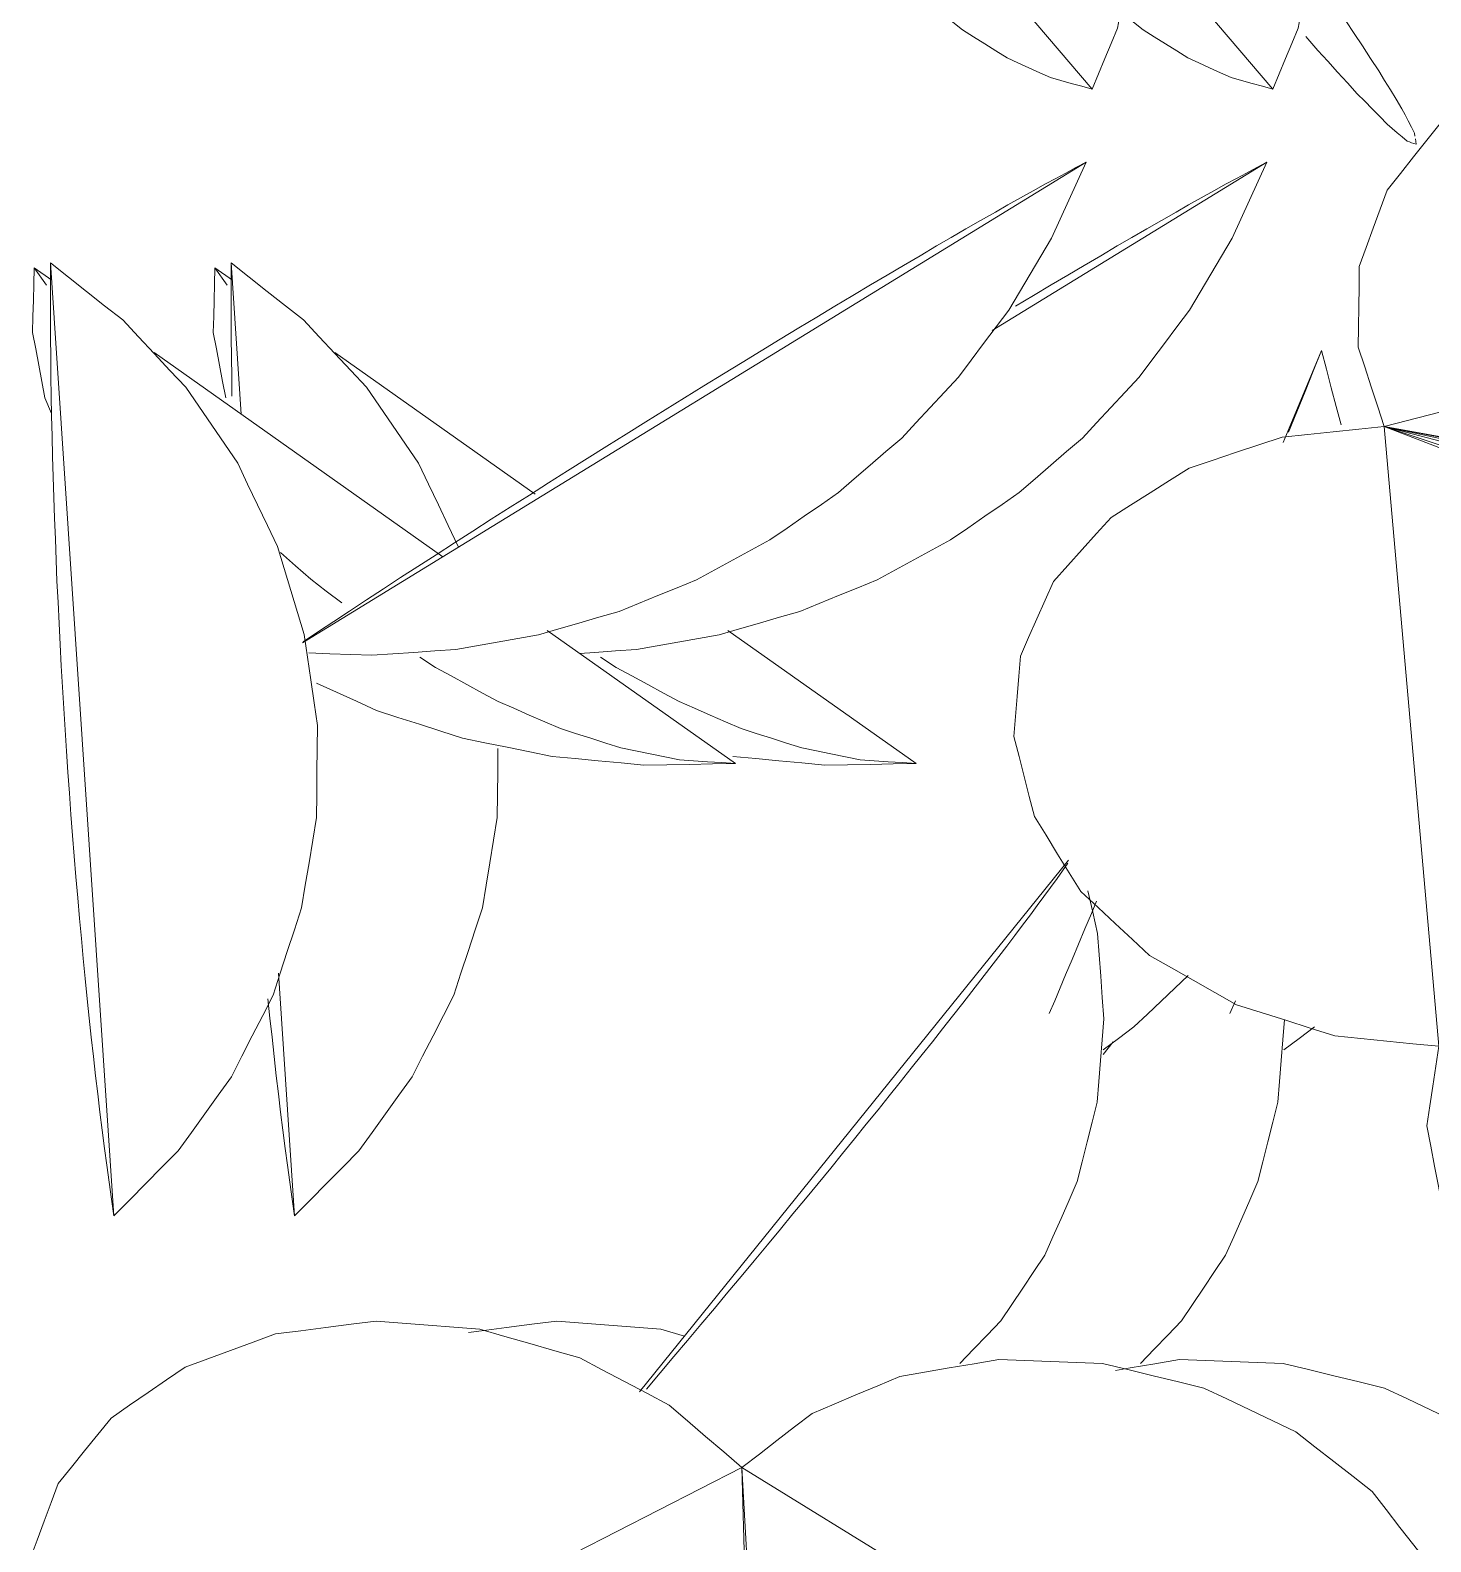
# Model space of a CAD drawing. Header units: metres. Extents: x 10.2 to 20.8, y -0.2 to 6.6.
# Drawn here: x 14.6105 to 14.6758, y 1.9962 to 2.0666 of the extents above; entities that cross this region are included whole.
import ezdxf

# ---------------------------------------------------------------- set-up
doc = ezdxf.new("R2010")
doc.units = ezdxf.units.M
doc.layers.add('Importações nas famílias', color=250, linetype='Continuous', lineweight=5)
doc.layers.add('Vegetação', color=7, linetype='Continuous', lineweight=5)

# ---------------------------------------------------------------- blocks, each defined once
blk = doc.blocks.new('Planta_pergolado_12200 - plantas pergolado_skp_Component_12-V3444-Corte 3')
at = {"layer": 'Importações nas famílias'}
blk.add_line((14.636229, 2.091769), (14.659988, 2.063896), dxfattribs=at)
at = {"layer": 'Importações nas famílias', "flags": 128}
for points in [[(14.640453, 2.091045), (14.639397, 2.091226), (14.638341, 2.091407), (14.637285, 2.091588), (14.636229, 2.091769)], [(14.636229, 2.091769), (14.636631, 2.090864), (14.637032, 2.089959), (14.637433, 2.089055), (14.637834, 2.08815)], [(14.644521, 2.08988), (14.643504, 2.090171), (14.642487, 2.090463), (14.64147, 2.090754), (14.640453, 2.091045)], [(14.648337, 2.0883), (14.647383, 2.088695), (14.646429, 2.08909), (14.645475, 2.089485), (14.644521, 2.08988)], [(14.637834, 2.08815), (14.63827, 2.087277), (14.638707, 2.086403), (14.639143, 2.08553), (14.639579, 2.084656)], [(14.651811, 2.086343), (14.650943, 2.086832), (14.650074, 2.087322), (14.649205, 2.087811), (14.648337, 2.0883)], [(14.654863, 2.084054), (14.6541, 2.084626), (14.653337, 2.085199), (14.652574, 2.085771), (14.651811, 2.086343)], [(14.639579, 2.084656), (14.640045, 2.083824), (14.640512, 2.082991), (14.640978, 2.082158), (14.641444, 2.081325)], [(14.657421, 2.081488), (14.656781, 2.082129), (14.656142, 2.082771), (14.655503, 2.083413), (14.654863, 2.084054)], [(14.641444, 2.081325), (14.641936, 2.080543), (14.642427, 2.07976), (14.642918, 2.078977), (14.643409, 2.078195)], [(14.659424, 2.078703), (14.658923, 2.0794), (14.658422, 2.080096), (14.657922, 2.080792), (14.657421, 2.081488)], [(14.660826, 2.075767), (14.660476, 2.076501), (14.660125, 2.077235), (14.659775, 2.077969), (14.659424, 2.078703)], [(14.643409, 2.078195), (14.64392, 2.077471), (14.644431, 2.076747), (14.644942, 2.076023), (14.645453, 2.075299)], [(14.661594, 2.072747), (14.661402, 2.073502), (14.66121, 2.074257), (14.661018, 2.075012), (14.660826, 2.075767)], [(14.645453, 2.075299), (14.645977, 2.074642), (14.646502, 2.073984), (14.647026, 2.073327), (14.647551, 2.07267)], [(14.647551, 2.07267), (14.648084, 2.072087), (14.648616, 2.071504), (14.649149, 2.070921), (14.649682, 2.070337)], [(14.661709, 2.069715), (14.66168, 2.070473), (14.661651, 2.071231), (14.661623, 2.071989), (14.661594, 2.072747)], [(14.649682, 2.070337), (14.650216, 2.069835), (14.650751, 2.069332), (14.651286, 2.06883), (14.65182, 2.068327)], [(14.66117, 2.066741), (14.661305, 2.067485), (14.661439, 2.068228), (14.661574, 2.068971), (14.661709, 2.069715)], [(14.65182, 2.068327), (14.652351, 2.067911), (14.652882, 2.067494), (14.653413, 2.067078), (14.653944, 2.066661)], [(14.653944, 2.066661), (14.654465, 2.066336), (14.654986, 2.06601), (14.655507, 2.065684), (14.656028, 2.065358)], [(14.659988, 2.063896), (14.660283, 2.064607), (14.660579, 2.065318), (14.660874, 2.06603), (14.66117, 2.066741)], [(14.656028, 2.065358), (14.656534, 2.065127), (14.657039, 2.064896), (14.657545, 2.064664), (14.65805, 2.064433)], [(14.65805, 2.064433), (14.658535, 2.064299), (14.659019, 2.064164), (14.659503, 2.06403), (14.659988, 2.063896)]]:
    blk.add_lwpolyline(points, dxfattribs=at)
blk = doc.blocks.new('Planta_pergolado_12200 - plantas pergolado_skp_Component_12-V3446-Corte 3')
at = {"layer": 'Importações nas famílias'}
blk.add_line((14.623193, 2.038093), (14.659709, 2.060494), dxfattribs=at)
at = {"layer": 'Importações nas famílias', "flags": 128}
for points in [[(14.659709, 2.060494), (14.659237, 2.060241), (14.658765, 2.059988), (14.658293, 2.059736), (14.657821, 2.059483)], [(14.658088, 2.056946), (14.658493, 2.057833), (14.658899, 2.05872), (14.659304, 2.059607), (14.659709, 2.060494)], [(14.657821, 2.059483), (14.657235, 2.059155), (14.65665, 2.058827), (14.656064, 2.0585), (14.655479, 2.058172)], [(14.655479, 2.058172), (14.654793, 2.057777), (14.654108, 2.057382), (14.653423, 2.056987), (14.652738, 2.056592)], [(14.652738, 2.056592), (14.651969, 2.056138), (14.6512, 2.055685), (14.650432, 2.055232), (14.649663, 2.054779)], [(14.6561, 2.053597), (14.656597, 2.054434), (14.657094, 2.055271), (14.657591, 2.056109), (14.658088, 2.056946)], [(14.649663, 2.054779), (14.648829, 2.054279), (14.647994, 2.053778), (14.64716, 2.053277), (14.646326, 2.052777)], [(14.653766, 2.050484), (14.654349, 2.051262), (14.654933, 2.05204), (14.655516, 2.052819), (14.6561, 2.053597)], [(14.646326, 2.052777), (14.645445, 2.052241), (14.644565, 2.051704), (14.643685, 2.051168), (14.642805, 2.050632)], [(14.642805, 2.050632), (14.641899, 2.050073), (14.640993, 2.049513), (14.640088, 2.048954), (14.639182, 2.048395)], [(14.651112, 2.047642), (14.651775, 2.048352), (14.652439, 2.049063), (14.653102, 2.049773), (14.653766, 2.050484)], [(14.639182, 2.048395), (14.638273, 2.047825), (14.637363, 2.047256), (14.636453, 2.046687), (14.635543, 2.046117)], [(14.648169, 2.045102), (14.648904, 2.045737), (14.64964, 2.046372), (14.650376, 2.047007), (14.651112, 2.047642)], [(14.635543, 2.046117), (14.634651, 2.045551), (14.633759, 2.044985), (14.632866, 2.04442), (14.631974, 2.043854)], [(14.644968, 2.042893), (14.645768, 2.043445), (14.646568, 2.043997), (14.647368, 2.044549), (14.648169, 2.045102)], [(14.631974, 2.043854), (14.63112, 2.043304), (14.630265, 2.042755), (14.629411, 2.042206), (14.628557, 2.041657)], [(14.641545, 2.041038), (14.642401, 2.041502), (14.643256, 2.041965), (14.644112, 2.042429), (14.644968, 2.042893)], [(14.628557, 2.041657), (14.627761, 2.041137), (14.626965, 2.040617), (14.626169, 2.040097), (14.625373, 2.039578)], [(14.637938, 2.03956), (14.63884, 2.03993), (14.639742, 2.040299), (14.640643, 2.040669), (14.641545, 2.041038)], [(14.625373, 2.039578), (14.624654, 2.0391), (14.623935, 2.038622), (14.623216, 2.038144)], [(14.634188, 2.038474), (14.635126, 2.038745), (14.636063, 2.039017), (14.637001, 2.039288), (14.637938, 2.03956)], [(14.630336, 2.037792), (14.631299, 2.037962), (14.632262, 2.038133), (14.633225, 2.038303), (14.634188, 2.038474)], [(14.623479, 2.03763), (14.624461, 2.037594), (14.625443, 2.037557), (14.626424, 2.037521)], [(14.626424, 2.037521), (14.627402, 2.037589), (14.62838, 2.037656), (14.629358, 2.037724), (14.630336, 2.037792)]]:
    blk.add_lwpolyline(points, dxfattribs=at)
blk = doc.blocks.new('Planta_pergolado_12200 - plantas pergolado_skp_Component_12-V3448-Corte 3')
at = {"layer": 'Importações nas famílias'}
for p, q in [((14.6689, 2.047435), (14.670674, 2.051713)), ((14.660199, 2.02607), (14.659954, 2.025482))]:
    blk.add_line(p, q, dxfattribs=at)
at = {"layer": 'Importações nas famílias', "flags": 128}
for points in [[(14.670674, 2.051713), (14.670293, 2.050764), (14.669911, 2.049816), (14.66953, 2.048867), (14.669148, 2.047918)], [(14.671596, 2.048249), (14.671366, 2.049115), (14.671135, 2.049981), (14.670905, 2.050847), (14.670674, 2.051713)], [(14.659954, 2.025482), (14.659654, 2.024768), (14.659354, 2.024053), (14.659054, 2.023339), (14.658754, 2.022624)], [(14.658754, 2.022624), (14.658499, 2.022023), (14.658244, 2.021423), (14.657989, 2.020822)], [(14.661929, 2.020203), (14.662567, 2.020805), (14.663205, 2.021407), (14.663843, 2.022008), (14.664463, 2.022594)], [(14.660505, 2.019139), (14.661217, 2.019671), (14.661929, 2.020203)]]:
    blk.add_lwpolyline(points, dxfattribs=at)
blk = doc.blocks.new('Planta_pergolado_12200 - plantas pergolado_skp_Component_17-V3450-Corte 3')
at = {"layer": 'Importações nas famílias'}
for p, q in [((14.708066, 2.057098), (14.673601, 2.048175)), ((14.698049, 2.042927), (14.673601, 2.048175)), ((14.673601, 2.048175), (14.700193, 2.043149)), ((14.696091, 2.042277), (14.673601, 2.048175)), ((14.694451, 2.041242), (14.673601, 2.048175)), ((14.693727, 2.040434), (14.673601, 2.048175)), ((14.673601, 2.048175), (14.702376, 2.042927)), ((14.676149, 2.0193), (14.673601, 2.048175))]:
    blk.add_line(p, q, dxfattribs=at)
at = {"layer": 'Importações nas famílias', "flags": 128}
for points in [[(14.673742, 2.059191), (14.674359, 2.059967), (14.674975, 2.060744), (14.675592, 2.06152), (14.676208, 2.062297)], [(14.67244, 2.055638), (14.672766, 2.056526), (14.673091, 2.057414), (14.673417, 2.058302), (14.673742, 2.059191)], [(14.672392, 2.051881), (14.672404, 2.05282), (14.672416, 2.053759), (14.672428, 2.054699), (14.67244, 2.055638)], [(14.673601, 2.048175), (14.673299, 2.049101), (14.672997, 2.050028), (14.672694, 2.050954), (14.672392, 2.051881)], [(14.668848, 2.047683), (14.670036, 2.047806), (14.671224, 2.047929), (14.672413, 2.048052), (14.673601, 2.048175)], [(14.664505, 2.046241), (14.665591, 2.046601), (14.666676, 2.046962), (14.667762, 2.047322), (14.668848, 2.047683)], [(14.660869, 2.043946), (14.661778, 2.04452), (14.662687, 2.045094), (14.663596, 2.045667), (14.664505, 2.046241)], [(14.658188, 2.040956), (14.658858, 2.041704), (14.659528, 2.042451), (14.660199, 2.043199), (14.660869, 2.043946)], [(14.656643, 2.037474), (14.657029, 2.038345), (14.657415, 2.039215), (14.657801, 2.040086), (14.658188, 2.040956)], [(14.656341, 2.033738), (14.656417, 2.034672), (14.656492, 2.035606), (14.656568, 2.03654), (14.656643, 2.037474)], [(14.657303, 2.030001), (14.657062, 2.030935), (14.656822, 2.031869), (14.656582, 2.032804), (14.656341, 2.033738)], [(14.659461, 2.026519), (14.658922, 2.02739), (14.658382, 2.02826), (14.657842, 2.029131), (14.657303, 2.030001)], [(14.66267, 2.023529), (14.661868, 2.024277), (14.661066, 2.025024), (14.660264, 2.025772), (14.659461, 2.026519)], [(14.666711, 2.021235), (14.665701, 2.021808), (14.664691, 2.022382), (14.663681, 2.022955), (14.66267, 2.023529)], [(14.671308, 2.019792), (14.670159, 2.020153), (14.66901, 2.020514), (14.66786, 2.020874), (14.666711, 2.021235)], [(14.676149, 2.0193), (14.674938, 2.019423), (14.673728, 2.019546), (14.672518, 2.019669), (14.671308, 2.019792)], [(14.675594, 2.015595), (14.675732, 2.016521), (14.675871, 2.017448), (14.67601, 2.018374), (14.676149, 2.0193)], [(14.676305, 2.011837), (14.676127, 2.012777), (14.675949, 2.013716), (14.675772, 2.014655), (14.675594, 2.015595)]]:
    blk.add_lwpolyline(points, dxfattribs=at)
blk = doc.blocks.new('Planta_pergolado_12200 - plantas pergolado_skp_Component_16-V3451-Corte 3')
for name in ['Planta_pergolado_12200 - plantas pergolado_skp_Component_12-V3444-Corte 3', 'Planta_pergolado_12200 - plantas pergolado_skp_Component_17-V3450-Corte 3', 'Planta_pergolado_12200 - plantas pergolado_skp_Component_12-V3446-Corte 3', 'Planta_pergolado_12200 - plantas pergolado_skp_Component_12-V3448-Corte 3']:
    blk.add_blockref(name, (0, 0))
blk = doc.blocks.new('Planta_pergolado_12200 - plantas pergolado_skp_Component_12-V3475-Corte 3')
at = {"layer": 'Importações nas famílias'}
blk.add_line((14.611436, 2.055797), (14.614391, 2.011394), dxfattribs=at)
at = {"layer": 'Importações nas famílias', "flags": 128}
for points in [[(14.614808, 2.053144), (14.613965, 2.053807), (14.613122, 2.05447), (14.612279, 2.055134), (14.611436, 2.055797)], [(14.611436, 2.055797), (14.611436, 2.054929), (14.611437, 2.054062), (14.611437, 2.053194), (14.611438, 2.052327)], [(14.617741, 2.050008), (14.617008, 2.050792), (14.616275, 2.051576), (14.615541, 2.05236), (14.614808, 2.053144)], [(14.611438, 2.052327), (14.611451, 2.051413), (14.611464, 2.0505), (14.611477, 2.049586), (14.61149, 2.048673)], [(14.620165, 2.046464), (14.619559, 2.04735), (14.618953, 2.048236), (14.618347, 2.049122), (14.617741, 2.050008)], [(14.61149, 2.048673), (14.611516, 2.047724), (14.611541, 2.046775), (14.611567, 2.045826), (14.611592, 2.044877)], [(14.622023, 2.042594), (14.621558, 2.043562), (14.621094, 2.044529), (14.620629, 2.045497), (14.620165, 2.046464)], [(14.611592, 2.044877), (14.61163, 2.043902), (14.611667, 2.042928), (14.611705, 2.041954), (14.611743, 2.04098)], [(14.623271, 2.03849), (14.622959, 2.039516), (14.622647, 2.040542), (14.622335, 2.041568), (14.622023, 2.042594)], [(14.611743, 2.04098), (14.611792, 2.039991), (14.611841, 2.039003), (14.611891, 2.038014), (14.61194, 2.037026)], [(14.623882, 2.034247), (14.623729, 2.035308), (14.623577, 2.036369), (14.623424, 2.037429), (14.623271, 2.03849)], [(14.61194, 2.037026), (14.612001, 2.036034), (14.612061, 2.035042), (14.612122, 2.03405), (14.612182, 2.033058)], [(14.623839, 2.029966), (14.62385, 2.031036), (14.62386, 2.032107), (14.623871, 2.033177), (14.623882, 2.034247)], [(14.612182, 2.033058), (14.612253, 2.032074), (14.612324, 2.03109), (14.612395, 2.030106), (14.612466, 2.029122)], [(14.623144, 2.025746), (14.623318, 2.026801), (14.623492, 2.027856), (14.623665, 2.028911), (14.623839, 2.029966)], [(14.612466, 2.029122), (14.612547, 2.028156), (14.612628, 2.027191), (14.612708, 2.026225), (14.612789, 2.02526)], [(14.621814, 2.021687), (14.622146, 2.022702), (14.622479, 2.023717), (14.622812, 2.024731), (14.623144, 2.025746)], [(14.612789, 2.02526), (14.612878, 2.024324), (14.612968, 2.023388), (14.613057, 2.022452), (14.613147, 2.021516)], [(14.613147, 2.021516), (14.613244, 2.020619), (14.613342, 2.019723), (14.613439, 2.018826), (14.613536, 2.01793)], [(14.619879, 2.017884), (14.620363, 2.018835), (14.620846, 2.019785), (14.62133, 2.020736), (14.621814, 2.021687)], [(14.613536, 2.01793), (14.61364, 2.017083), (14.613744, 2.016237), (14.613848, 2.01539), (14.613953, 2.014544)], [(14.617385, 2.014426), (14.618009, 2.01529), (14.618632, 2.016155), (14.619256, 2.017019), (14.619879, 2.017884)], [(14.613953, 2.014544), (14.614062, 2.013756), (14.614172, 2.012969), (14.614281, 2.012181), (14.614391, 2.011394)], [(14.614391, 2.011394), (14.61514, 2.012152), (14.615888, 2.01291), (14.616637, 2.013668), (14.617385, 2.014426)]]:
    blk.add_lwpolyline(points, dxfattribs=at)
blk = doc.blocks.new('Planta_pergolado_12200 - plantas pergolado_skp_Component_12-V3478-Corte 3')
at = {"layer": 'Importações nas famílias'}
blk.add_line((14.658885, 2.027975), (14.638899, 2.003209), dxfattribs=at)
at = {"layer": 'Importações nas famílias', "flags": 128}
for points in [[(14.658849, 2.027835), (14.658601, 2.02748), (14.658353, 2.027125)], [(14.658353, 2.027125), (14.658043, 2.026702), (14.657734, 2.026279), (14.657424, 2.025856), (14.657115, 2.025433)], [(14.660243, 2.02456), (14.660019, 2.025556), (14.659794, 2.026552)], [(14.657115, 2.025433), (14.656747, 2.024946), (14.65638, 2.024459), (14.656012, 2.023973), (14.655645, 2.023486)], [(14.660536, 2.020577), (14.660463, 2.021573), (14.66039, 2.022568), (14.660316, 2.023564), (14.660243, 2.02456)], [(14.655645, 2.023486), (14.655223, 2.022941), (14.654802, 2.022396), (14.65438, 2.021851), (14.653959, 2.021306)], [(14.653959, 2.021306), (14.653488, 2.020709), (14.653017, 2.020112), (14.652546, 2.019515), (14.652075, 2.018918)], [(14.660217, 2.016692), (14.660297, 2.017663), (14.660377, 2.018635), (14.660456, 2.019606), (14.660536, 2.020577)], [(14.652075, 2.018918), (14.65156, 2.018275), (14.651046, 2.017633), (14.650531, 2.01699), (14.650016, 2.016348)], [(14.650016, 2.016348), (14.649463, 2.015667), (14.64891, 2.014986), (14.648356, 2.014305), (14.647803, 2.013624)], [(14.659294, 2.012994), (14.659524, 2.013919), (14.659755, 2.014843), (14.659986, 2.015768), (14.660217, 2.016692)], [(14.647803, 2.013624), (14.647218, 2.012912), (14.646632, 2.012201), (14.646047, 2.011489), (14.645462, 2.010777)], [(14.657787, 2.009571), (14.658164, 2.010427), (14.65854, 2.011283), (14.658917, 2.012139), (14.659294, 2.012994)], [(14.645462, 2.010777), (14.644851, 2.010043), (14.644239, 2.009308), (14.643628, 2.008574), (14.643017, 2.007839)], [(14.655733, 2.006503), (14.656246, 2.00727), (14.65676, 2.008037), (14.657274, 2.008804), (14.657787, 2.009571)], [(14.643017, 2.007839), (14.642387, 2.00709), (14.641757, 2.00634), (14.641127, 2.005591), (14.640498, 2.004842)], [(14.653818, 2.004522), (14.654456, 2.005183), (14.655095, 2.005843), (14.655733, 2.006503)], [(14.640498, 2.004842), (14.639856, 2.004086), (14.639214, 2.00333)]]:
    blk.add_lwpolyline(points, dxfattribs=at)
blk = doc.blocks.new('Planta_pergolado_12200 - plantas pergolado_skp_Component_17-V3479-Corte 3')
at = {"layer": 'Importações nas famílias'}
for p, q in [((14.643663, 1.999672), (14.614019, 1.984536)), ((14.644084, 1.984646), (14.643663, 1.999672)), ((14.643663, 1.999672), (14.644522, 1.984593)), ((14.67398, 1.981046), (14.643663, 1.999672))]:
    blk.add_line(p, q, dxfattribs=at)
at = {"layer": 'Importações nas famílias', "flags": 128}
for points in [[(14.621933, 2.005896), (14.623105, 2.006047), (14.624276, 2.006197), (14.625448, 2.006347), (14.626619, 2.006498)], [(14.626619, 2.006498), (14.627829, 2.006403), (14.629038, 2.006308), (14.630247, 2.006213), (14.631457, 2.006118)], [(14.617718, 2.004355), (14.618772, 2.00474), (14.619826, 2.005126), (14.62088, 2.005511), (14.621933, 2.005896)], [(14.631457, 2.006118), (14.632621, 2.005784), (14.633786, 2.005451), (14.634951, 2.005117), (14.636116, 2.004784)], [(14.614261, 2.001979), (14.615125, 2.002573), (14.61599, 2.003167), (14.616854, 2.003761), (14.617718, 2.004355)], [(14.636116, 2.004784), (14.637156, 2.004234), (14.638197, 2.003684), (14.639238, 2.003134), (14.640279, 2.002585)], [(14.651023, 2.003916), (14.652177, 2.004115), (14.653331, 2.004313), (14.654486, 2.004512), (14.65564, 2.004711)], [(14.65564, 2.004711), (14.656848, 2.004665), (14.658056, 2.004619), (14.659265, 2.004573), (14.660473, 2.004527)], [(14.660473, 2.004527), (14.661653, 2.00424), (14.662833, 2.003953), (14.664014, 2.003666), (14.665194, 2.003378)], [(14.646938, 2.002197), (14.647959, 2.002627), (14.648981, 2.003057), (14.650002, 2.003486), (14.651023, 2.003916)], [(14.665194, 2.003378), (14.666265, 2.002869), (14.667337, 2.00236), (14.668409, 2.001851), (14.66948, 2.001342)], [(14.640279, 2.002585), (14.641125, 2.001857), (14.641971, 2.001128), (14.642817, 2.0004), (14.643663, 1.999672)], [(14.611798, 1.99893), (14.612414, 1.999692), (14.613029, 2.000454), (14.613645, 2.001217), (14.614261, 2.001979)], [(14.643663, 1.999672), (14.644482, 2.000303), (14.6453, 2.000935), (14.646119, 2.001566), (14.646938, 2.002197)], [(14.66948, 2.001342), (14.67037, 2.000646), (14.67126, 1.99995), (14.67215, 1.999254), (14.67304, 1.998558)], [(14.610496, 1.995415), (14.610821, 1.996294), (14.611147, 1.997172), (14.611472, 1.998051), (14.611798, 1.99893)], [(14.67304, 1.998558), (14.673688, 1.997722), (14.674336, 1.996886), (14.674984, 1.99605), (14.675632, 1.995214)]]:
    blk.add_lwpolyline(points, dxfattribs=at)
blk = doc.blocks.new('Planta_pergolado_12200 - plantas pergolado_skp_Component_16-V3480-Corte 3')
for name in ['Planta_pergolado_12200 - plantas pergolado_skp_Component_12-V3475-Corte 3', 'Planta_pergolado_12200 - plantas pergolado_skp_Component_12-V3478-Corte 3', 'Planta_pergolado_12200 - plantas pergolado_skp_Component_17-V3479-Corte 3']:
    blk.add_blockref(name, (0, 0))
blk = doc.blocks.new('Planta_pergolado_12200 - plantas pergolado_skp_Component_12-V3487-Corte 3')
at = {"layer": 'Importações nas famílias'}
for p, q in [((14.644653, 2.091769), (14.647294, 2.08867)), ((14.661547, 2.071949), (14.668411, 2.063896))]:
    blk.add_line(p, q, dxfattribs=at)
at = {"layer": 'Importações nas famílias', "flags": 128}
for points in [[(14.648877, 2.091045), (14.647821, 2.091226), (14.646765, 2.091407), (14.645709, 2.091588), (14.644653, 2.091769)], [(14.644653, 2.091769), (14.645054, 2.090864), (14.645455, 2.089959), (14.645733, 2.089332)], [(14.652944, 2.08988), (14.651927, 2.090171), (14.65091, 2.090463), (14.649894, 2.090754), (14.648877, 2.091045)], [(14.65676, 2.0883), (14.655806, 2.088695), (14.654852, 2.08909), (14.653898, 2.089485), (14.652944, 2.08988)], [(14.660235, 2.086343), (14.659366, 2.086832), (14.658497, 2.087322), (14.657629, 2.087811), (14.65676, 2.0883)], [(14.663287, 2.084054), (14.662524, 2.084626), (14.661761, 2.085199), (14.660998, 2.085771), (14.660235, 2.086343)], [(14.665844, 2.081488), (14.665205, 2.082129), (14.664566, 2.082771), (14.663926, 2.083413), (14.663287, 2.084054)], [(14.667848, 2.078703), (14.667347, 2.0794), (14.666846, 2.080096), (14.666345, 2.080792), (14.665844, 2.081488)], [(14.66925, 2.075767), (14.668899, 2.076501), (14.668549, 2.077235), (14.668198, 2.077969), (14.667848, 2.078703)], [(14.670017, 2.072747), (14.669825, 2.073502), (14.669633, 2.074257), (14.669441, 2.075012), (14.66925, 2.075767)], [(14.670133, 2.069715), (14.670104, 2.070473), (14.670075, 2.071231), (14.670046, 2.071989), (14.670017, 2.072747)], [(14.669593, 2.066741), (14.669728, 2.067485), (14.669863, 2.068228), (14.669998, 2.068971), (14.670133, 2.069715)], [(14.661306, 2.067494), (14.661836, 2.067078), (14.662367, 2.066661)], [(14.662367, 2.066661), (14.662888, 2.066336), (14.663409, 2.06601), (14.663931, 2.065684), (14.664452, 2.065358)], [(14.668411, 2.063896), (14.668707, 2.064607), (14.669002, 2.065318), (14.669298, 2.06603), (14.669593, 2.066741)], [(14.664452, 2.065358), (14.664957, 2.065127), (14.665463, 2.064896), (14.665968, 2.064664), (14.666474, 2.064433)], [(14.666474, 2.064433), (14.666958, 2.064299), (14.667443, 2.064164), (14.667927, 2.06403), (14.668411, 2.063896)]]:
    blk.add_lwpolyline(points, dxfattribs=at)
blk = doc.blocks.new('Planta_pergolado_12200 - plantas pergolado_skp_Component_12-V3489-Corte 3')
at = {"layer": 'Importações nas famílias'}
blk.add_line((14.655336, 2.052644), (14.668133, 2.060494), dxfattribs=at)
at = {"layer": 'Importações nas famílias', "flags": 128}
for points in [[(14.668133, 2.060494), (14.66766, 2.060241), (14.667188, 2.059988), (14.666716, 2.059736), (14.666244, 2.059483)], [(14.666512, 2.056946), (14.666917, 2.057833), (14.667322, 2.05872), (14.667727, 2.059607), (14.668133, 2.060494)], [(14.666244, 2.059483), (14.665659, 2.059155), (14.665073, 2.058827), (14.664488, 2.0585), (14.663902, 2.058172)], [(14.663902, 2.058172), (14.663217, 2.057777), (14.662532, 2.057382), (14.661847, 2.056987), (14.661161, 2.056592)], [(14.661161, 2.056592), (14.660393, 2.056138), (14.659624, 2.055685), (14.658855, 2.055232), (14.658086, 2.054779)], [(14.664523, 2.053597), (14.66502, 2.054434), (14.665517, 2.055271), (14.666014, 2.056109), (14.666512, 2.056946)], [(14.658086, 2.054779), (14.657252, 2.054279), (14.656418, 2.053778)], [(14.662189, 2.050484), (14.662773, 2.051262), (14.663356, 2.05204), (14.66394, 2.052819), (14.664523, 2.053597)], [(14.659536, 2.047642), (14.660199, 2.048352), (14.660862, 2.049063), (14.661526, 2.049773), (14.662189, 2.050484)], [(14.656592, 2.045102), (14.657328, 2.045737), (14.658064, 2.046372), (14.6588, 2.047007), (14.659536, 2.047642)], [(14.653391, 2.042893), (14.654191, 2.043445), (14.654992, 2.043997), (14.655792, 2.044549), (14.656592, 2.045102)], [(14.649968, 2.041038), (14.650824, 2.041502), (14.65168, 2.041965), (14.652535, 2.042429), (14.653391, 2.042893)], [(14.646362, 2.03956), (14.647263, 2.03993), (14.648165, 2.040299), (14.649067, 2.040669), (14.649968, 2.041038)], [(14.642612, 2.038474), (14.643549, 2.038745), (14.644487, 2.039017), (14.645424, 2.039288), (14.646362, 2.03956)], [(14.638759, 2.037792), (14.639722, 2.037962), (14.640685, 2.038133), (14.641649, 2.038303), (14.642612, 2.038474)], [(14.636095, 2.037608), (14.636804, 2.037656), (14.637781, 2.037724), (14.638759, 2.037792)]]:
    blk.add_lwpolyline(points, dxfattribs=at)
blk = doc.blocks.new('Planta_pergolado_12200 - plantas pergolado_skp_Component_12-V3490-Corte 3')
at = {"layer": 'Importações nas famílias'}
blk.add_line((14.666667, 2.021423), (14.666412, 2.020822), dxfattribs=at)
at = {"layer": 'Importações nas famílias', "flags": 128}
blk.add_lwpolyline([(14.668929, 2.019139), (14.669641, 2.019671), (14.670353, 2.020203)], dxfattribs=at)
blk = doc.blocks.new('Planta_pergolado_12200 - plantas pergolado_skp_Component_16-V3493-Corte 3')
for name in ['Planta_pergolado_12200 - plantas pergolado_skp_Component_12-V3487-Corte 3', 'Planta_pergolado_12200 - plantas pergolado_skp_Component_12-V3489-Corte 3', 'Planta_pergolado_12200 - plantas pergolado_skp_Component_12-V3490-Corte 3']:
    blk.add_blockref(name, (0, 0))
blk = doc.blocks.new('Planta_pergolado_12200 - plantas pergolado_skp_Component_12-V3516-Corte 3')
at = {"layer": 'Importações nas famílias'}
for p, q in [((14.619859, 2.055797), (14.620328, 2.048755)), ((14.622061, 2.022711), (14.622815, 2.011394))]:
    blk.add_line(p, q, dxfattribs=at)
at = {"layer": 'Importações nas famílias', "flags": 128}
for points in [[(14.623232, 2.053144), (14.622389, 2.053807), (14.621545, 2.05447), (14.620702, 2.055134), (14.619859, 2.055797)], [(14.619859, 2.055797), (14.61986, 2.054929), (14.61986, 2.054062), (14.619861, 2.053194), (14.619861, 2.052327)], [(14.626164, 2.050008), (14.625431, 2.050792), (14.624698, 2.051576), (14.623965, 2.05236), (14.623232, 2.053144)], [(14.619861, 2.052327), (14.619874, 2.051413), (14.619887, 2.0505), (14.6199, 2.049586)], [(14.628588, 2.046464), (14.627982, 2.04735), (14.627376, 2.048236), (14.62677, 2.049122), (14.626164, 2.050008)], [(14.630446, 2.042594), (14.629982, 2.043562), (14.629517, 2.044529), (14.629053, 2.045497), (14.628588, 2.046464)], [(14.632262, 2.029966), (14.632273, 2.031036), (14.632284, 2.032107), (14.632294, 2.033177)], [(14.631568, 2.025746), (14.631741, 2.026801), (14.631915, 2.027856), (14.632089, 2.028911), (14.632262, 2.029966)], [(14.630237, 2.021687), (14.63057, 2.022702), (14.630902, 2.023717), (14.631235, 2.024731), (14.631568, 2.025746)], [(14.621571, 2.021516), (14.621668, 2.020619), (14.621765, 2.019723), (14.621862, 2.018826), (14.62196, 2.01793)], [(14.628303, 2.017884), (14.628786, 2.018835), (14.62927, 2.019785), (14.629754, 2.020736), (14.630237, 2.021687)], [(14.62196, 2.01793), (14.622064, 2.017083), (14.622168, 2.016237), (14.622272, 2.01539), (14.622376, 2.014544)], [(14.625809, 2.014426), (14.626432, 2.01529), (14.627056, 2.016155), (14.627679, 2.017019), (14.628303, 2.017884)], [(14.622376, 2.014544), (14.622486, 2.013756), (14.622595, 2.012969), (14.622705, 2.012181), (14.622815, 2.011394)], [(14.622815, 2.011394), (14.623563, 2.012152), (14.624312, 2.01291), (14.62506, 2.013668), (14.625809, 2.014426)]]:
    blk.add_lwpolyline(points, dxfattribs=at)
blk = doc.blocks.new('Planta_pergolado_12200 - plantas pergolado_skp_Component_12-V3519-Corte 3')
at = {"layer": 'Importações nas famílias'}
blk.add_line((14.66097, 2.019515), (14.660499, 2.018918), dxfattribs=at)
at = {"layer": 'Importações nas famílias', "flags": 128}
for points in [[(14.668641, 2.016692), (14.66872, 2.017663), (14.6688, 2.018635), (14.66888, 2.019606), (14.668958, 2.020552)], [(14.667717, 2.012994), (14.667948, 2.013919), (14.668179, 2.014843), (14.66841, 2.015768), (14.668641, 2.016692)], [(14.666211, 2.009571), (14.666587, 2.010427), (14.666964, 2.011283), (14.66734, 2.012139), (14.667717, 2.012994)], [(14.664156, 2.006503), (14.66467, 2.00727), (14.665183, 2.008037), (14.665697, 2.008804), (14.666211, 2.009571)], [(14.662241, 2.004522), (14.66288, 2.005183), (14.663518, 2.005843), (14.664156, 2.006503)]]:
    blk.add_lwpolyline(points, dxfattribs=at)
blk = doc.blocks.new('Planta_pergolado_12200 - plantas pergolado_skp_Component_17-V3520-Corte 3')
at = {"layer": 'Importações nas famílias'}
blk.add_line((14.63988, 2.006118), (14.64099, 2.0058), dxfattribs=at)
at = {"layer": 'Importações nas famílias', "flags": 128}
for points in [[(14.630919, 2.005968), (14.631528, 2.006047), (14.6327, 2.006197), (14.633871, 2.006347), (14.635043, 2.006498)], [(14.635043, 2.006498), (14.636252, 2.006403), (14.637461, 2.006308), (14.638671, 2.006213), (14.63988, 2.006118)], [(14.661081, 2.004197), (14.661755, 2.004313), (14.662909, 2.004512), (14.664063, 2.004711)], [(14.664063, 2.004711), (14.665272, 2.004665), (14.66648, 2.004619), (14.667688, 2.004573), (14.668897, 2.004527)], [(14.668897, 2.004527), (14.670077, 2.00424), (14.671257, 2.003953), (14.672437, 2.003666), (14.673617, 2.003378)], [(14.673617, 2.003378), (14.674689, 2.002869), (14.675761, 2.00236), (14.676832, 2.001851), (14.677904, 2.001342)]]:
    blk.add_lwpolyline(points, dxfattribs=at)
blk = doc.blocks.new('Planta_pergolado_12200 - plantas pergolado_skp_Component_16-V3521-Corte 3')
for name in ['Planta_pergolado_12200 - plantas pergolado_skp_Component_12-V3516-Corte 3', 'Planta_pergolado_12200 - plantas pergolado_skp_Component_12-V3519-Corte 3', 'Planta_pergolado_12200 - plantas pergolado_skp_Component_17-V3520-Corte 3']:
    blk.add_blockref(name, (0, 0))
blk = doc.blocks.new('Planta_pergolado_12200 - plantas pergolado_skp_-V3569-Corte 3')
for name in ['Planta_pergolado_12200 - plantas pergolado_skp_Component_16-V3451-Corte 3', 'Planta_pergolado_12200 - plantas pergolado_skp_Component_16-V3493-Corte 3', 'Planta_pergolado_12200 - plantas pergolado_skp_Component_16-V3480-Corte 3', 'Planta_pergolado_12200 - plantas pergolado_skp_Component_16-V3521-Corte 3']:
    blk.add_blockref(name, (0, 0))
blk = doc.blocks.new('Planta_pergolado_12200 - plantas pergolado_skp_Component_12-V3570-Corte 3')
at = {"layer": 'Importações nas famílias'}
for p, q in [((14.611504, 2.054994), (14.610683, 2.055574)), ((14.61125, 2.054758), (14.610683, 2.055574)), ((14.629734, 2.042105), (14.616275, 2.051621)), ((14.611184, 2.049521), (14.611489, 2.048779)), ((14.643361, 2.032471), (14.634588, 2.038674)), ((14.629389, 2.036952), (14.628658, 2.037429))]:
    blk.add_line(p, q, dxfattribs=at)
at = {"layer": 'Importações nas famílias', "flags": 128}
for points in [[(14.610683, 2.055574), (14.610663, 2.054818), (14.610644, 2.054063), (14.610625, 2.053307), (14.610606, 2.052552)], [(14.610606, 2.052552), (14.610751, 2.051794), (14.610895, 2.051036), (14.61104, 2.050278), (14.611184, 2.049521)], [(14.623572, 2.041064), (14.622865, 2.041684), (14.622158, 2.042303)], [(14.625018, 2.039962), (14.624295, 2.040513), (14.623572, 2.041064)], [(14.632313, 2.035361), (14.631582, 2.035759), (14.630851, 2.036157), (14.63012, 2.036554), (14.629389, 2.036952)], [(14.623841, 2.036221), (14.624772, 2.035798), (14.625703, 2.035374), (14.626634, 2.034951)], [(14.635204, 2.034106), (14.634481, 2.03442), (14.633758, 2.034734), (14.633036, 2.035048), (14.632313, 2.035361)], [(14.626634, 2.034951), (14.627635, 2.034628), (14.628636, 2.034306), (14.629637, 2.033983), (14.630638, 2.033661)], [(14.63803, 2.0332), (14.637323, 2.033426), (14.636617, 2.033653), (14.63591, 2.033879), (14.635204, 2.034106)], [(14.630638, 2.033661), (14.631685, 2.033447), (14.632732, 2.033233), (14.633779, 2.03302), (14.634826, 2.032806)], [(14.634826, 2.032806), (14.635895, 2.032706), (14.636963, 2.032606), (14.638032, 2.032506), (14.639101, 2.032406)], [(14.640759, 2.032652), (14.640077, 2.032789), (14.639394, 2.032926), (14.638712, 2.033063), (14.63803, 2.0332)], [(14.643361, 2.032471), (14.642711, 2.032516), (14.64206, 2.032561), (14.64141, 2.032607), (14.640759, 2.032652)], [(14.639101, 2.032406), (14.640166, 2.032422), (14.641231, 2.032438), (14.642296, 2.032454), (14.643361, 2.032471)]]:
    blk.add_lwpolyline(points, dxfattribs=at)
blk = doc.blocks.new('Planta_pergolado_12200 - plantas pergolado_skp_Component_16-V3576-Corte 3')
blk.add_blockref('Planta_pergolado_12200 - plantas pergolado_skp_Component_12-V3570-Corte 3', (0, 0))
blk = doc.blocks.new('Planta_pergolado_12200 - plantas pergolado_skp_Component_12-V3609-Corte 3')
at = {"layer": 'Importações nas famílias'}
for p, q in [((14.619927, 2.054994), (14.619106, 2.055574)), ((14.619673, 2.054758), (14.619106, 2.055574)), ((14.63403, 2.045023), (14.624698, 2.051621)), ((14.651785, 2.032471), (14.643011, 2.038674)), ((14.637812, 2.036952), (14.637081, 2.037429))]:
    blk.add_line(p, q, dxfattribs=at)
at = {"layer": 'Importações nas famílias', "flags": 128}
for points in [[(14.619106, 2.055574), (14.619087, 2.054818), (14.619068, 2.054063), (14.619049, 2.053307), (14.619029, 2.052552)], [(14.619029, 2.052552), (14.619174, 2.051794), (14.619319, 2.051036), (14.619463, 2.050278), (14.619608, 2.049521)], [(14.640736, 2.035361), (14.640005, 2.035759), (14.639274, 2.036157), (14.638543, 2.036554), (14.637812, 2.036952)], [(14.643627, 2.034106), (14.642905, 2.03442), (14.642182, 2.034734), (14.641459, 2.035048), (14.640736, 2.035361)], [(14.646453, 2.0332), (14.645747, 2.033426), (14.64504, 2.033653), (14.644334, 2.033879), (14.643627, 2.034106)], [(14.64325, 2.032806), (14.644318, 2.032706), (14.645387, 2.032606), (14.646456, 2.032506), (14.647524, 2.032406)], [(14.649182, 2.032652), (14.6485, 2.032789), (14.647818, 2.032926), (14.647135, 2.033063), (14.646453, 2.0332)], [(14.651785, 2.032471), (14.651134, 2.032516), (14.650484, 2.032561), (14.649833, 2.032607), (14.649182, 2.032652)], [(14.647524, 2.032406), (14.648589, 2.032422), (14.649655, 2.032438), (14.65072, 2.032454), (14.651785, 2.032471)]]:
    blk.add_lwpolyline(points, dxfattribs=at)
blk = doc.blocks.new('Planta_pergolado_12200 - plantas pergolado_skp_Component_16-V3614-Corte 3')
blk.add_blockref('Planta_pergolado_12200 - plantas pergolado_skp_Component_12-V3609-Corte 3', (0, 0))
blk = doc.blocks.new('Planta_pergolado_12200 - plantas pergolado_skp_-V3663-Corte 3')
for name in ['Planta_pergolado_12200 - plantas pergolado_skp_Component_16-V3576-Corte 3', 'Planta_pergolado_12200 - plantas pergolado_skp_Component_16-V3614-Corte 3']:
    blk.add_blockref(name, (0, 0))
blk = doc.blocks.new('Planta_pergolado_12200 - plantas pergolado_skp_Component_12-V3838-Corte 3')
at = {"layer": 'Importações nas famílias'}
for p, q in [((14.668777, 2.07846), (14.669295, 2.078638)), ((14.66995, 2.066344), (14.67051, 2.065703)), ((14.675034, 2.061712), (14.675014, 2.061839))]:
    blk.add_line(p, q, dxfattribs=at)
at = {"layer": 'Importações nas famílias', "flags": 128}
for points in [[(14.669295, 2.078638), (14.669722, 2.078734), (14.670148, 2.078831), (14.670575, 2.078927), (14.671002, 2.079023)], [(14.671002, 2.079023), (14.671333, 2.079037), (14.671664, 2.07905), (14.671994, 2.079064), (14.672325, 2.079077)], [(14.672325, 2.079077), (14.672556, 2.079008), (14.672787, 2.078939), (14.673019, 2.078869), (14.67325, 2.0788)], [(14.67325, 2.0788), (14.673379, 2.078648), (14.673507, 2.078496), (14.673636, 2.078345), (14.673765, 2.078193)], [(14.673765, 2.078193), (14.67379, 2.077961), (14.673816, 2.077729), (14.673841, 2.077496), (14.673866, 2.077264)], [(14.673866, 2.077264), (14.673787, 2.076954), (14.673709, 2.076644), (14.67363, 2.076334), (14.673551, 2.076024)], [(14.673551, 2.076024), (14.67337, 2.075639), (14.673188, 2.075255), (14.673006, 2.07487), (14.672824, 2.074485)], [(14.672824, 2.074485), (14.672541, 2.07403), (14.672258, 2.073576), (14.671976, 2.073121), (14.671693, 2.072666)], [(14.671693, 2.072666), (14.671312, 2.072146), (14.670931, 2.071626), (14.67055, 2.071106), (14.67017, 2.070586)], [(14.671813, 2.067078), (14.67132, 2.06779), (14.670828, 2.068502), (14.670335, 2.069214)], [(14.673354, 2.064747), (14.672968, 2.06533), (14.672583, 2.065912), (14.672198, 2.066495), (14.671813, 2.067078)], [(14.67051, 2.065703), (14.670969, 2.065198), (14.671429, 2.064694), (14.671889, 2.06419), (14.672348, 2.063686)], [(14.674429, 2.062986), (14.67416, 2.063426), (14.673891, 2.063866), (14.673622, 2.064307), (14.673354, 2.064747)], [(14.672348, 2.063686), (14.672698, 2.063331), (14.673047, 2.062975), (14.673396, 2.06262), (14.673745, 2.062265)], [(14.675014, 2.061839), (14.674867, 2.062126), (14.674721, 2.062413), (14.674575, 2.062699), (14.674429, 2.062986)], [(14.673745, 2.062265), (14.673976, 2.062067), (14.674207, 2.061869), (14.674437, 2.061672), (14.674668, 2.061474)], [(14.674668, 2.061474), (14.674774, 2.061438), (14.674881, 2.061402), (14.674987, 2.061366), (14.675094, 2.06133)], [(14.675094, 2.06133), (14.675074, 2.061458), (14.675054, 2.061585)]]:
    blk.add_lwpolyline(points, dxfattribs=at)
blk = doc.blocks.new('Planta_pergolado_12200 - plantas pergolado_skp_Component_16-V3843-Corte 3')
blk.add_blockref('Planta_pergolado_12200 - plantas pergolado_skp_Component_12-V3838-Corte 3', (0, 0))
blk = doc.blocks.new('Planta_pergolado_12200 - plantas pergolado_skp_-V3863-Corte 3')
blk.add_blockref('Planta_pergolado_12200 - plantas pergolado_skp_Component_16-V3843-Corte 3', (0, 0))
blk = doc.blocks.new('Planta_pergolado_12200 - plantas pergolado_skp_-V3864-Corte 3')
blk.add_blockref('Planta_pergolado_12200 - plantas pergolado_skp_-V3863-Corte 3', (0, 0))
blk = doc.blocks.new('Planta_pergolado_12200 - plantas pergolado_skp_-V3936-Corte 3')
for name in ['Planta_pergolado_12200 - plantas pergolado_skp_-V3569-Corte 3', 'Planta_pergolado_12200 - plantas pergolado_skp_-V3663-Corte 3', 'Planta_pergolado_12200 - plantas pergolado_skp_-V3864-Corte 3']:
    blk.add_blockref(name, (0, 0))
blk = doc.blocks.new('Planta_pergolado_12200 - Planta_pergolado_12200-V5114-Corte 3')
blk.add_blockref('Planta_pergolado_12200 - plantas pergolado_skp_-V3936-Corte 3', (0, 0))

msp = doc.modelspace()

# ---------------------------------------------------------------- block references
at = {"layer": 'Vegetação', "color": 250}
msp.add_blockref('Planta_pergolado_12200 - Planta_pergolado_12200-V5114-Corte 3', (0, 0), dxfattribs=at)

doc.saveas('drawing.dxf')
